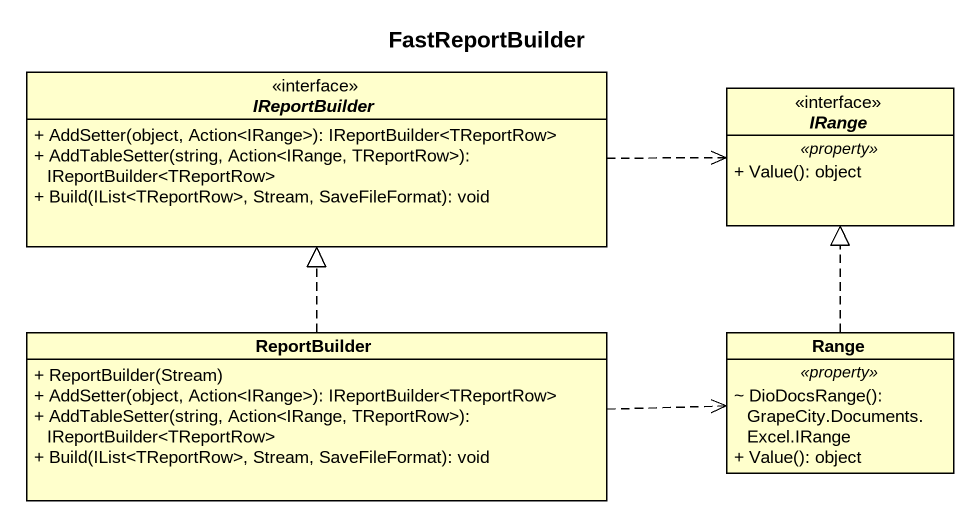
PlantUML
@startuml
title FastReportBuilder
hide circle
hide empty members
skinparam classAttributeIconSize 0
interface IReportBuilder {
  + AddSetter(object, Action<IRange>): IReportBuilder<TReportRow>
  + AddTableSetter(string, Action<IRange, TReportRow>): IReportBuilder<TReportRow>
  + Build(IList<TReportRow>, Stream, SaveFileFormat): void
}
interface IRange {
  .. <<property>> ..
  + Value(): object
}
class ReportBuilder {
  + ReportBuilder(Stream)
  + AddSetter(object, Action<IRange>): IReportBuilder<TReportRow>
  + AddTableSetter(string, Action<IRange, TReportRow>): IReportBuilder<TReportRow>
  + Build(IList<TReportRow>, Stream, SaveFileFormat): void
}
class Range {
  .. <<property>> ..
  ~ DioDocsRange(): GrapeCity.Documents.Excel.IRange
  + Value(): object
}
IReportBuilder .right.> IRange
ReportBuilder .up.|> IReportBuilder
ReportBuilder .right.> Range
Range .up.|> IRange
@enduml
